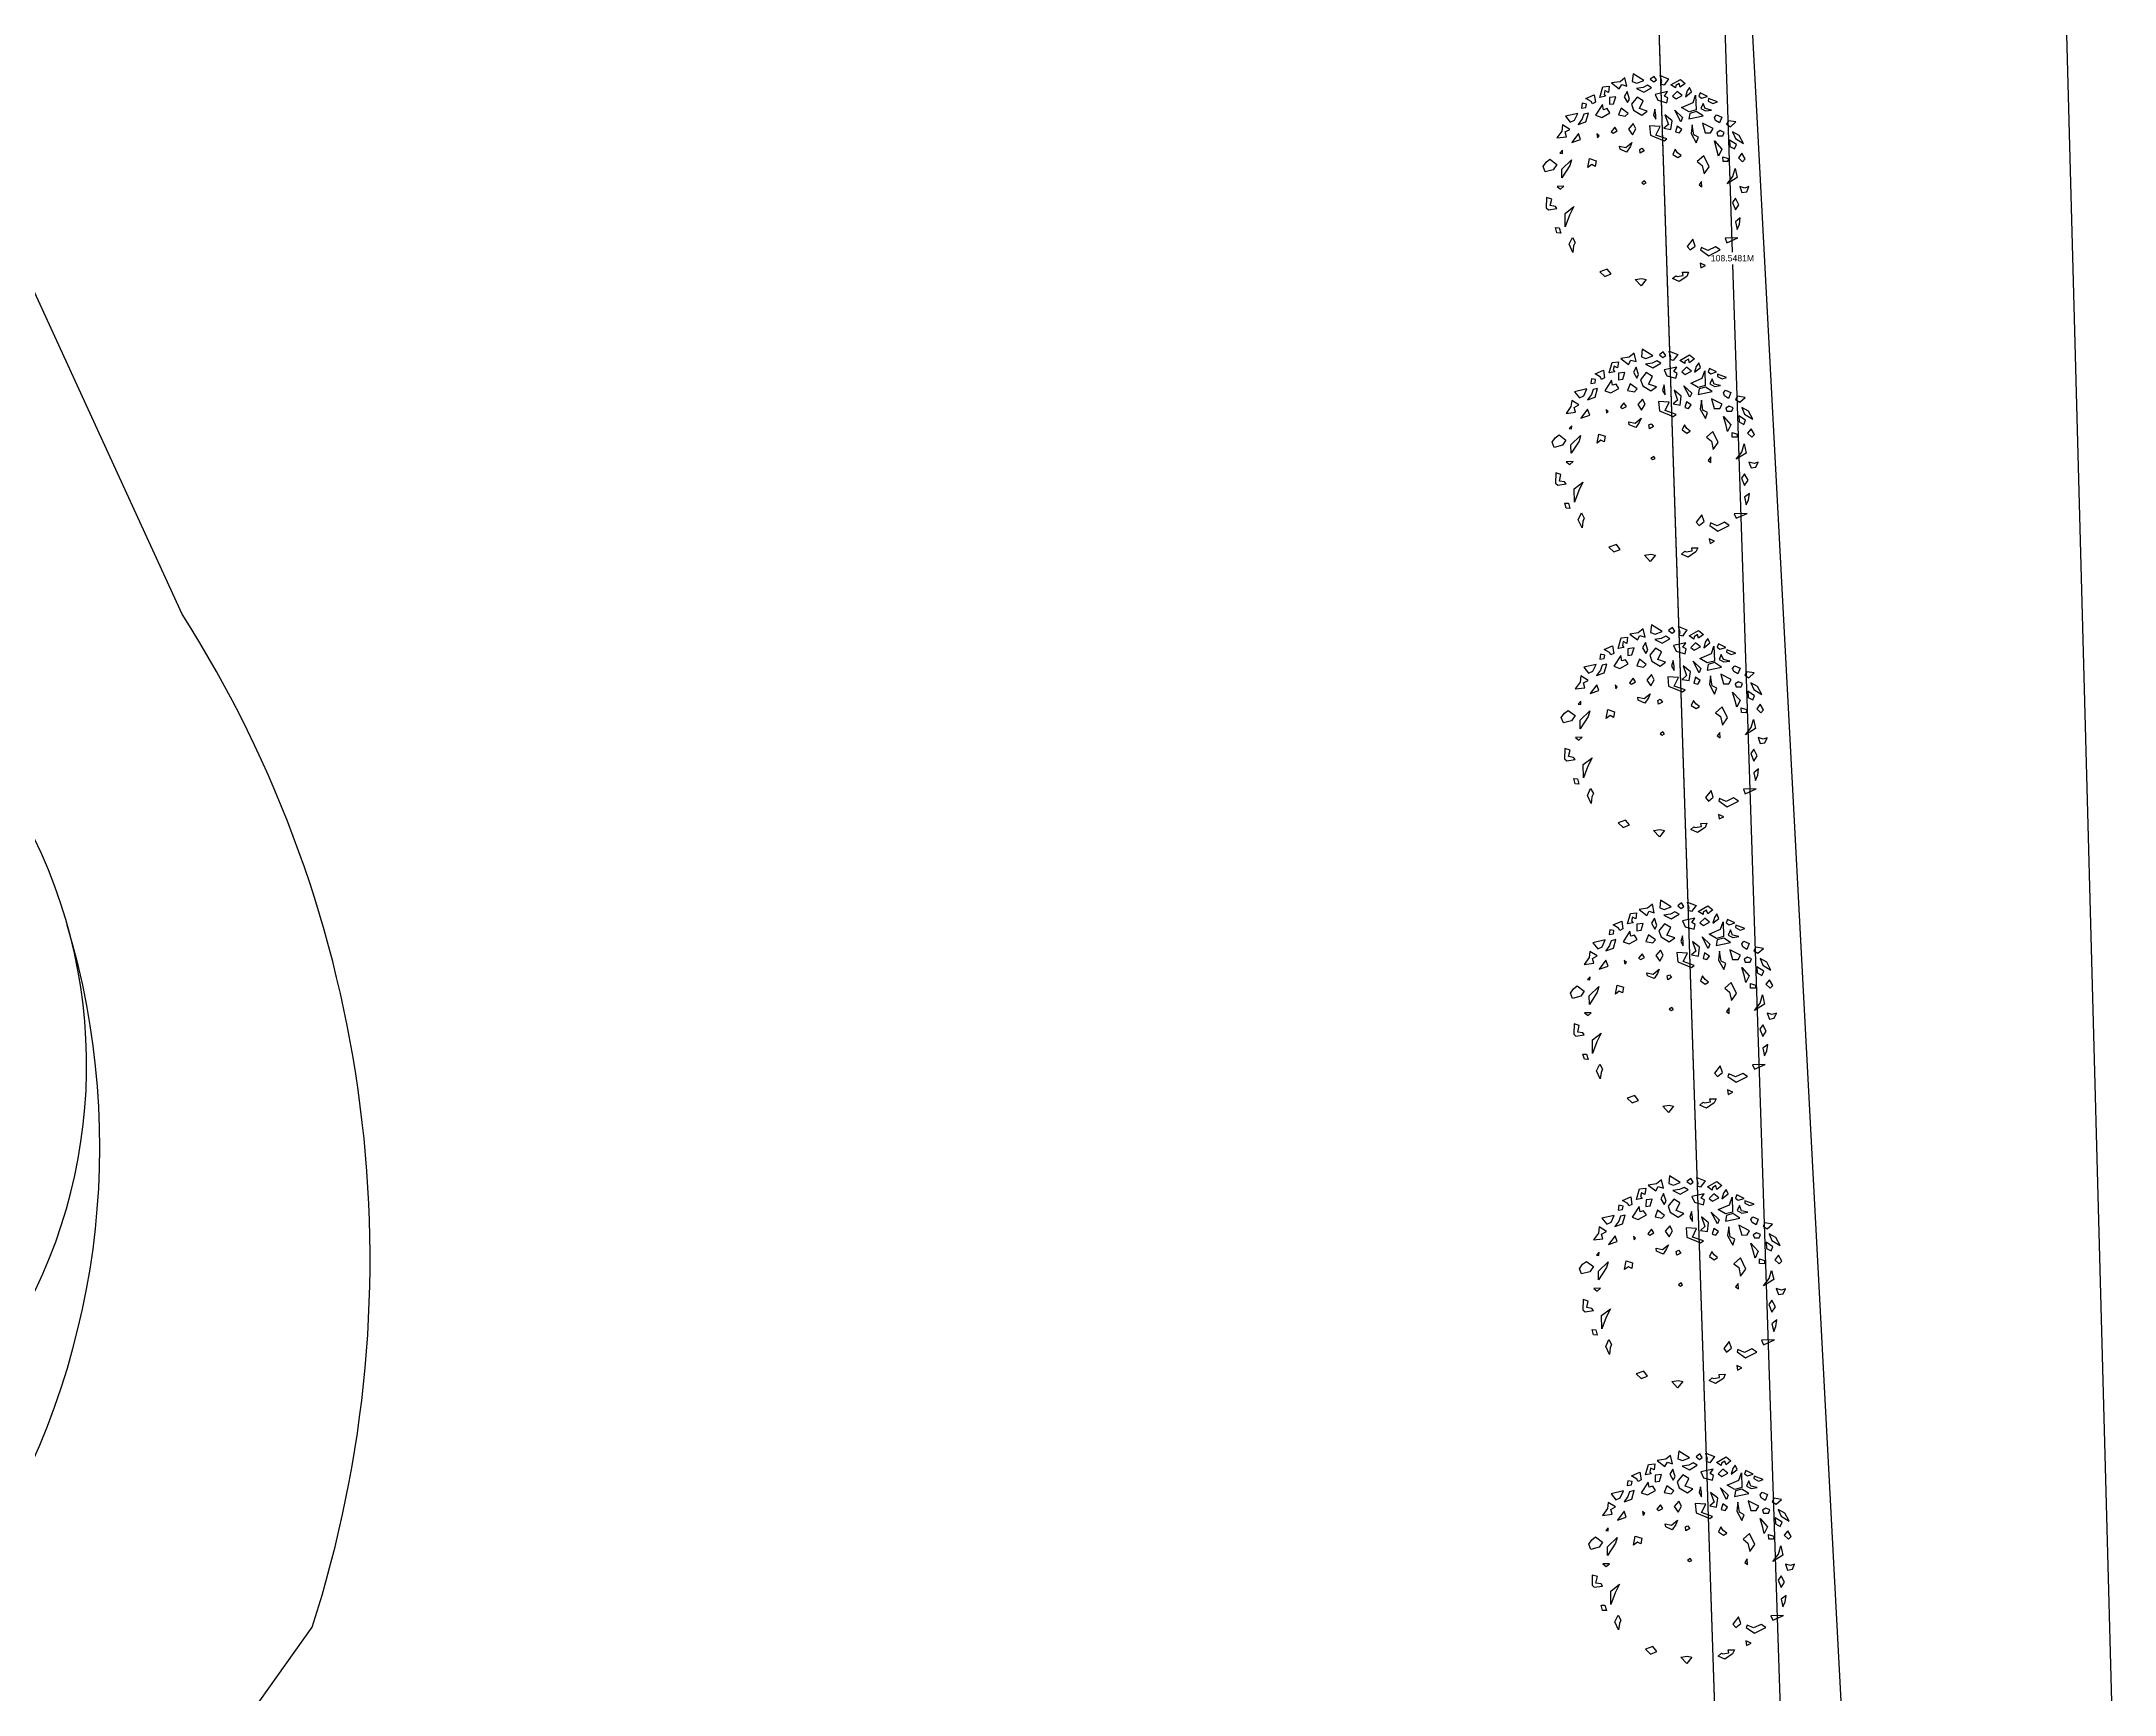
# Model space of a CAD drawing. Header units: inches. Extents: x 625 to 2719, y 1 to 1360.
# Drawn here: x 1494.3 to 1554.4, y 229.1 to 277.1 of the extents above; entities that cross this region are included whole.
import ezdxf

# ---------------------------------------------------------------- set-up
doc = ezdxf.new("R2010")
doc.units = ezdxf.units.IN
doc.header["$MEASUREMENT"] = 0
doc.layers.add('CAY', color=94, linetype='Continuous')
doc.layers.add('DIENHOA', color=3, linetype='Continuous')
doc.styles.get("Standard").update_dxf_attribs({"font": 'arial.ttf'})
doc.dimstyles.get("Standard").update_dxf_attribs({"dimtxt": 0.18, "dimasz": 0.18, "dimexe": 0.18, "dimexo": 0.0625, "dimgap": 0.09, "dimtad": 0, "dimtih": 1, "dimtoh": 1, "dimdec": 4, "dimzin": 0, "dimdsep": 46, "dimtxsty": 'Standard', "dimcen": 0.09, "dimadec": 0, "dimazin": 0, "dimtfac": 1, "dimtdec": 4, "dimtofl": 0, "dimtmove": 0, "dimatfit": 3, "dimfxl": 1, "dimtolj": 1, "dimtzin": 0, "dimarcsym": 0})

# ---------------------------------------------------------------- blocks, each defined once
blk = doc.blocks.new('*D61')
at = {"color": 0, "lineweight": -2, "transparency": 16777216}
for p, q in [((1539.689, 324.953), (1541.723, 325.02)), ((1541.549, 324.834), (1543.335, 270.952)), ((1545.134, 216.705), (1543.348, 270.588)), ((1543.287, 216.464), (1545.32, 216.532))]:
    blk.add_line(p, q, dxfattribs=at)
at = {"color": 0, "transparency": 16777216}
for points in [[(1541.579, 324.835), (1541.519, 324.833), (1541.543, 325.014)], [(1545.164, 216.706), (1545.104, 216.704), (1545.14, 216.526)]]:
    blk.add_solid(points, dxfattribs=at)
at = {"layer": 'Defpoints', "color": 0, "transparency": 16777216}
for p in [(1539.627, 324.951), (1543.224, 216.462), (1545.14, 216.526)]:
    blk.add_point(p, dxfattribs=at)
at = {"color": 0, "transparency": 16777216, "insert": (1543.341, 270.77), "char_height": 0.18, "attachment_point": 5}
blk.add_mtext('\\A1;108.5481M', dxfattribs=at)
blk = doc.blocks.new('*D62')
at = {"color": 0, "lineweight": -2, "transparency": 16777216}
for start, end in [(183.67762, 223.75571), (229.9138, 269.81566)]:
    blk.add_arc((1539.627, 324.951), 4.95, start, end, dxfattribs=at)
at = {"color": 0, "transparency": 16777216}
for points in [[(1534.657, 324.632), (1534.717, 324.634), (1534.678, 324.813)], [(1539.61, 320.03), (1539.611, 319.97), (1539.791, 320.003)]]:
    blk.add_solid(points, dxfattribs=at)
at = {"layer": 'Defpoints', "color": 0, "transparency": 16777216}
for p in [(1539.627, 324.951), (1539.627, 324.951), (1535.415, 322.35), (1368.404, 320.185), (1543.224, 216.462)]:
    blk.add_point(p, dxfattribs=at)
at = {"color": 0, "transparency": 16777216, "insert": (1536.235, 321.345), "char_height": 0.18, "attachment_point": 5}
blk.add_mtext('\\A1;90°', dxfattribs=at)
blk = doc.blocks.new('*D63')
at = {"color": 0, "lineweight": -2, "transparency": 16777216}
for start, end in [(94.0195, 146.4898), (151.45018, 203.98504)]:
    blk.add_arc((1543.224, 216.462), 4.864, start, end, dxfattribs=at)
at = {"color": 0, "transparency": 16777216}
for points in [[(1542.882, 221.344), (1542.885, 221.284), (1543.063, 221.324)], [(1538.807, 214.497), (1538.753, 214.472), (1538.856, 214.322)]]:
    blk.add_solid(points, dxfattribs=at)
at = {"layer": 'Defpoints', "color": 0, "transparency": 16777216}
for p in [(1540.411, 301.298), (1540.1, 220.19), (1543.224, 216.462), (1543.224, 216.462), (1476.539, 183.786)]:
    blk.add_point(p, dxfattribs=at)
at = {"color": 0, "transparency": 16777216, "insert": (1539.055, 218.967), "char_height": 0.18, "attachment_point": 5}
blk.add_mtext('\\A1;114°', dxfattribs=at)
blk = doc.blocks.new('Cay01-mb')
at = {"layer": 'DIENHOA'}
for p, q in [((-140, 1458), (-258, 1458)), ((-258, 1458), (-165, 1361)), ((-64, 1501), (-140, 1458)), ((-55, 1382), (-64, 1501)), ((57, 1540), (29, 1436)), ((189, 1426), (57, 1540)), ((341, 1458), (282, 1426)), ((366, 1404), (341, 1458)), ((425, 1458), (535, 1393)), ((434, 1371), (425, 1458)), ((-705, 1242), (-724, 1177)), ((-724, 1177), (-663, 1176)), ((-649, 1221), (-705, 1242)), ((-663, 1176), (-649, 1221)), ((-645, 1301), (-522, 1333)), ((-578, 1246), (-645, 1301)), ((-567, 1211), (-578, 1246)), ((-522, 1226), (-567, 1211)), ((-430, 1181), (-547, 1048)), ((-522, 1333), (-522, 1226)), ((-449, 1284), (-386, 1423)), ((-369, 1287), (-449, 1284)), ((-427, 1107), (-430, 1181)), ((-386, 1423), (-298, 1419)), ((-366, 1367), (-386, 1316)), ((-386, 1316), (-369, 1287)), ((-322, 1335), (-366, 1367)), ((-319, 1261), (-334, 1169)), ((-334, 1169), (-274, 1168)), ((-298, 1419), (-322, 1335)), ((-231, 1257), (-319, 1261)), ((-274, 1168), (-231, 1257)), ((-165, 1361), (-123, 1415)), ((-123, 1415), (-55, 1382)), ((-64, 1307), (-114, 1242)), ((-114, 1242), (-81, 1155)), ((-81, 1155), (-47, 1199)), ((-47, 1199), (-64, 1307)), ((63, 1209), (-30, 1123)), ((29, 1436), (88, 1404)), ((139, 1145), (63, 1209)), ((164, 1328), (71, 1328)), ((71, 1328), (164, 1263)), ((88, 1404), (189, 1426)), ((231, 1350), (164, 1328)), ((164, 1263), (282, 1307)), ((282, 1307), (231, 1350)), ((282, 1426), (324, 1382)), ((493, 1220), (316, 1209)), ((316, 1209), (341, 1123)), ((324, 1382), (366, 1404)), ((417, 1339), (434, 1371)), ((459, 1317), (417, 1339)), ((442, 1166), (493, 1220)), ((484, 1134), (442, 1166)), ((535, 1393), (459, 1317)), ((552, 1307), (695, 1361)), ((611, 1253), (552, 1307)), ((627, 1199), (552, 1145)), ((619, 1285), (611, 1253)), ((670, 1307), (619, 1285)), ((686, 1134), (627, 1199)), ((678, 1253), (670, 1307)), ((754, 1296), (678, 1253)), ((695, 1361), (754, 1296)), ((762, 1188), (728, 1112)), ((728, 1112), (821, 1166)), ((804, 1231), (762, 1188)), ((821, 1166), (804, 1231)), ((-1045, 902), (-1128, 819)), ((-1022, 986), (-1045, 902)), ((-932, 908), (-1022, 986)), ((-1002, 883), (-932, 908)), ((-994, 815), (-1002, 883)), ((-789, 1112), (-964, 1099)), ((-964, 1099), (-910, 1006)), ((-910, 1006), (-846, 1025)), ((-846, 1025), (-789, 1112)), ((-739, 1025), (-804, 959)), ((-804, 959), (-693, 979)), ((-706, 1088), (-739, 1025)), ((-640, 1093), (-706, 1088)), ((-693, 979), (-640, 1093)), ((-547, 1048), (-468, 1005)), ((-468, 1005), (-347, 1050)), ((-375, 1114), (-427, 1107)), ((-347, 1050), (-375, 1114)), ((-182, 1091), (-232, 1004)), ((-232, 1004), (-140, 972)), ((-97, 1004), (-182, 1091)), ((-140, 972), (-97, 1004)), ((-30, 1123), (-13, 1037)), ((-13, 1037), (88, 950)), ((71, 1047), (139, 1145)), ((172, 993), (71, 1047)), ((88, 950), (172, 993)), ((282, 1004), (248, 928)), ((248, 928), (273, 864)), ((273, 864), (282, 928)), ((282, 928), (282, 1004)), ((341, 1123), (459, 1069)), ((493, 810), (408, 907)), ((408, 907), (434, 766)), ((459, 1069), (484, 1134)), ((552, 1145), (594, 1101)), ((552, 950), (644, 831)), ((611, 777), (552, 950)), ((594, 1101), (686, 1134)), ((653, 972), (821, 1015)), ((745, 896), (653, 972)), ((754, 874), (728, 799)), ((846, 907), (745, 896)), ((846, 885), (754, 874)), ((821, 1015), (872, 1112)), ((872, 1112), (846, 907)), ((931, 810), (846, 885)), ((939, 1134), (914, 1091)), ((914, 1091), (948, 1058)), ((956, 983), (914, 918)), ((914, 918), (973, 874)), ((1032, 1069), (939, 1134)), ((948, 1058), (1032, 1069)), ((973, 907), (956, 983)), ((1057, 874), (973, 907)), ((973, 874), (1057, 874)), ((1040, 1037), (1032, 1004)), ((1032, 1004), (1091, 961)), ((1158, 972), (1040, 1037)), ((1091, 961), (1158, 972)), ((-1128, 819), (-994, 815)), ((-1075, 637), (-1117, 604)), ((-1117, 604), (-1084, 594)), ((-1084, 594), (-1075, 637)), ((-822, 831), (-932, 723)), ((-932, 723), (-805, 745)), ((-805, 745), (-822, 831)), ((-544, 756), (-569, 788)), ((-569, 788), (-569, 734)), ((-569, 734), (-544, 756)), ((-308, 842), (-367, 788)), ((-367, 788), (-342, 766)), ((-342, 766), (-283, 788)), ((-283, 788), (-308, 842)), ((-199, 539), (-106, 594)), ((-106, 594), (-140, 539)), ((-47, 853), (-123, 788)), ((-123, 788), (-81, 702)), ((-81, 702), (-22, 777)), ((-22, 777), (-47, 853)), ((172, 788), (164, 658)), ((164, 658), (341, 550)), ((316, 756), (172, 788)), ((240, 648), (316, 756)), ((383, 572), (240, 648)), ((434, 766), (366, 723)), ((366, 723), (459, 691)), ((459, 691), (493, 810)), ((552, 723), (518, 648)), ((518, 648), (568, 626)), ((611, 669), (552, 723)), ((568, 626), (611, 669)), ((644, 831), (611, 777)), ((728, 799), (931, 810)), ((762, 712), (728, 594)), ((728, 594), (779, 453)), ((762, 572), (762, 712)), ((1040, 615), (905, 712)), ((905, 712), (922, 572)), ((998, 561), (1040, 615)), ((1082, 766), (1116, 799)), ((1091, 723), (1082, 766)), ((1141, 680), (1091, 723)), ((1116, 799), (1184, 756)), ((1184, 756), (1141, 680)), ((1268, 691), (1234, 648)), ((1234, 648), (1285, 604)), ((1369, 658), (1268, 691)), ((1285, 604), (1369, 658)), ((-1379, 453), (-1328, 507)), ((-1362, 377), (-1379, 453)), ((-1244, 388), (-1362, 377)), ((-1328, 507), (-1269, 539)), ((-1269, 539), (-1185, 453)), ((-1185, 453), (-1244, 388)), ((-1008, 410), (-1143, 259)), ((-1143, 259), (-1126, 377)), ((-1126, 377), (-974, 485)), ((-974, 485), (-1008, 410)), ((-763, 345), (-721, 464)), ((-704, 377), (-763, 345)), ((-721, 464), (-637, 421)), ((-662, 345), (-704, 377)), ((-637, 421), (-662, 345)), ((-283, 572), (-199, 539)), ((-283, 529), (-283, 572)), ((-199, 475), (-283, 529)), ((-140, 539), (-199, 475)), ((-13, 485), (21, 496)), ((-13, 431), (-13, 485)), ((46, 453), (-13, 431)), ((21, 496), (46, 453)), ((341, 550), (383, 572)), ((476, 410), (434, 345)), ((434, 345), (493, 291)), ((501, 356), (476, 410)), ((493, 291), (543, 313)), ((543, 313), (501, 356)), ((821, 529), (762, 572)), ((779, 453), (821, 529)), ((922, 572), (998, 561)), ((1049, 313), (1032, 442)), ((1032, 442), (1116, 313)), ((1057, 226), (1049, 313)), ((1116, 313), (1057, 226)), ((1133, 572), (1082, 550)), ((1082, 550), (1091, 507)), ((1091, 507), (1158, 496)), ((1184, 539), (1133, 572)), ((1158, 496), (1184, 539)), ((1243, 421), (1234, 334)), ((1234, 334), (1293, 291)), ((1327, 345), (1243, 421)), ((1293, 291), (1327, 345)), ((1386, 464), (1302, 529)), ((1302, 529), (1327, 431)), ((1327, 431), (1428, 345)), ((1428, 345), (1386, 464)), ((-1395, 21), (-1421, -120)), ((-1328, -12), (-1395, 21)), ((-1134, 140), (-1227, 151)), ((-1227, 151), (-1185, 107)), ((-1185, 107), (-1134, 140)), ((-13, 42), (-55, 21)), ((-55, 21), (-30, -1)), ((-30, -1), (4, 10)), ((4, 10), (-13, 42)), ((855, 259), (754, 194)), ((754, 194), (813, 129)), ((813, 129), (821, 10)), ((821, 10), (905, 96)), ((905, 96), (855, 259)), ((1108, 140), (1116, 205)), ((1175, 129), (1108, 140)), ((1116, 205), (1184, 172)), ((1184, 172), (1175, 129)), ((1209, -87), (1259, 21)), ((1259, 21), (1268, -109)), ((1386, 215), (1327, 161)), ((1327, 161), (1377, 96)), ((1377, 96), (1420, 129)), ((1420, 129), (1386, 215)), ((-1421, -120), (-1395, -152)), ((-1395, -152), (-1277, -152)), ((-1362, -98), (-1328, -12)), ((-1294, -120), (-1362, -98)), ((-1277, -152), (-1294, -120)), ((-1202, -422), (-1176, -238)), ((-1117, -271), (-1202, -422)), ((-1176, -238), (-1041, -163)), ((-1041, -163), (-1117, -271)), ((771, -87), (728, -130)), ((728, -130), (762, -163)), ((762, -163), (771, -87)), ((1116, -174), (1209, -87)), ((1268, -109), (1116, -174)), ((1352, -271), (1285, -238)), ((1285, -238), (1302, -325)), ((1411, -260), (1352, -271)), ((1369, -325), (1411, -260)), ((-1328, -487), (-1336, -411)), ((-1336, -411), (-1286, -422)), ((-1277, -498), (-1328, -487)), ((-1286, -422), (-1277, -498)), ((1200, -390), (1150, -444)), ((1150, -444), (1175, -552)), ((1175, -552), (1234, -487)), ((1234, -487), (1200, -390)), ((1302, -325), (1369, -325)), ((-1185, -671), (-1126, -584)), ((-1151, -790), (-1185, -671)), ((-1126, -703), (-1151, -790)), ((-1126, -584), (-1100, -660)), ((-1100, -660), (-1126, -703)), ((526, -865), (434, -952)), ((543, -962), (526, -865)), ((1226, -671), (1150, -714)), ((1150, -714), (1158, -822)), ((1158, -822), (1200, -757)), ((1200, -757), (1226, -671)), ((-713, -1092), (-822, -1114)), ((-822, -1114), (-763, -1189)), ((-671, -1168), (-713, -1092)), ((434, -952), (467, -1006)), ((467, -1006), (543, -962)), ((627, -995), (611, -1027)), ((611, -1027), (712, -1124)), ((712, -1049), (627, -995)), ((821, -1016), (712, -1049)), ((712, -1124), (880, -1070)), ((880, -1070), (821, -1016)), ((1150, -941), (973, -919)), ((973, -919), (990, -984)), ((990, -984), (1150, -941)), ((-763, -1189), (-671, -1168)), ((-283, -1395), (-350, -1297)), ((-350, -1297), (-258, -1297)), ((-199, -1319), (-283, -1395)), ((-258, -1297), (-199, -1319)), ((164, -1362), (214, -1330)), ((248, -1416), (164, -1362)), ((214, -1330), (231, -1341)), ((231, -1341), (316, -1341)), ((366, -1362), (248, -1416)), ((316, -1341), (316, -1297)), ((316, -1297), (400, -1308)), ((400, -1308), (366, -1362)), ((577, -1211), (577, -1276)), ((644, -1254), (577, -1211)), ((577, -1276), (644, -1254))]:
    blk.add_line(p, q, dxfattribs=at)
blk = doc.blocks.new('*U52')
at = {"layer": 'CAY', "xscale": 0.002084981519787696, "yscale": 0.002084981519787696, "zscale": 0.002084981519787696, "rotation": 96.87081809603623}
blk.add_blockref('Cay01-mb', (4.361, -0.522), dxfattribs=at)
blk = doc.blocks.new('*U53')
at = {"color": 0, "linetype": 'ByBlock', "lineweight": -2, "transparency": 16777216, "rotation": 271.8991205500738}
for p in [(1541.206, 277.312), (1541.472, 269.316), (1541.737, 261.32), (1542.002, 253.325), (1542.267, 245.329), (1542.532, 237.334)]:
    blk.add_blockref('*U52', p, dxfattribs=at)

msp = doc.modelspace()

# ---------------------------------------------------------------- linework, layer by layer
for p, q in [((1547.24019, 214.74356), (1541.25115, 327.94293)), ((1551.67076, 327.94293), (1554.42795, 225.68753))]:
    msp.add_line(p, q)
for points in [[(1368.40441, 320.18532), (1539.62685, 324.95052), (1543.22412, 216.46206), (1476.53912, 183.78559), (1404.31728, 183.6914), (1351.01902, 206.24023), (1368.68494, 322.02395), (1264.21842, 320.46031)], [(1540.41111, 301.29842), (1543.22412, 216.46206), (1476.53912, 183.78559), (1404.31728, 183.6914), (1351.01902, 206.24023), (1364.90431, 297.24544)], [(1479.89576, 199.77377), (1502.12632, 231.04845)]]:
    msp.add_lwpolyline(points)
for points in [[(1370.45107, 267.30007), (1370.86645, 243.72586), (1400.45523, 207.26557), (1471.92674, 209.27504), (1492.79796, 238.63736, 0.27485412), (1494.04924, 253.95886), (1485.54924, 273.95886, -0.19249332), (1478.55112, 311.24611, -18.48603637)], [(1498.35556, 260.4405), (1491.07122, 276.30571, -0.1881462), (1484.97296, 311.42483)]]:
    msp.add_lwpolyline(points, format="xyb")
for centre, radius, start, end in [((1468.96509, 241.73204), 34.83973, 342.1425685, 32.4787352), ((1473.57336, 244.98662), 22.3888, 328.0577675, 16.6978159)]:
    msp.add_arc(centre, radius, start, end)

# ---------------------------------------------------------------- block references
msp.add_blockref('*U53', (0, 0))

# ---------------------------------------------------------------- dimensions: what is measured, and where the dimension line sits
for base, line1, line2, picture, middle in [((1535.41487, 322.34957), ((1539.62685, 324.95052), (1543.22412, 216.46206)), ((1368.40441, 320.18532), (1539.62685, 324.95052)), '*D62', (1536.23477, 321.34505)), ((1540.09961, 220.18995), ((1543.22412, 216.46206), (1476.53912, 183.78559)), ((1540.41111, 301.29842), (1543.22412, 216.46206)), '*D63', (1539.05465, 218.96711))]:
    dim = msp.add_angular_dim_2l(base=base, line1=line1, line2=line2, dimstyle='Standard')
    dim.commit()
    dim.dimension.update_dxf_attribs({"geometry": picture, "text_midpoint": middle})
dim = msp.add_aligned_dim(p1=(1539.62685, 324.95052), p2=(1543.22412, 216.46206), distance=1.91705, text='<>M', dimstyle='Standard')
dim.commit()
dim.dimension.update_dxf_attribs({"geometry": '*D61', "text_midpoint": (1543.34148, 270.76982)})

doc.saveas('drawing.dxf')
